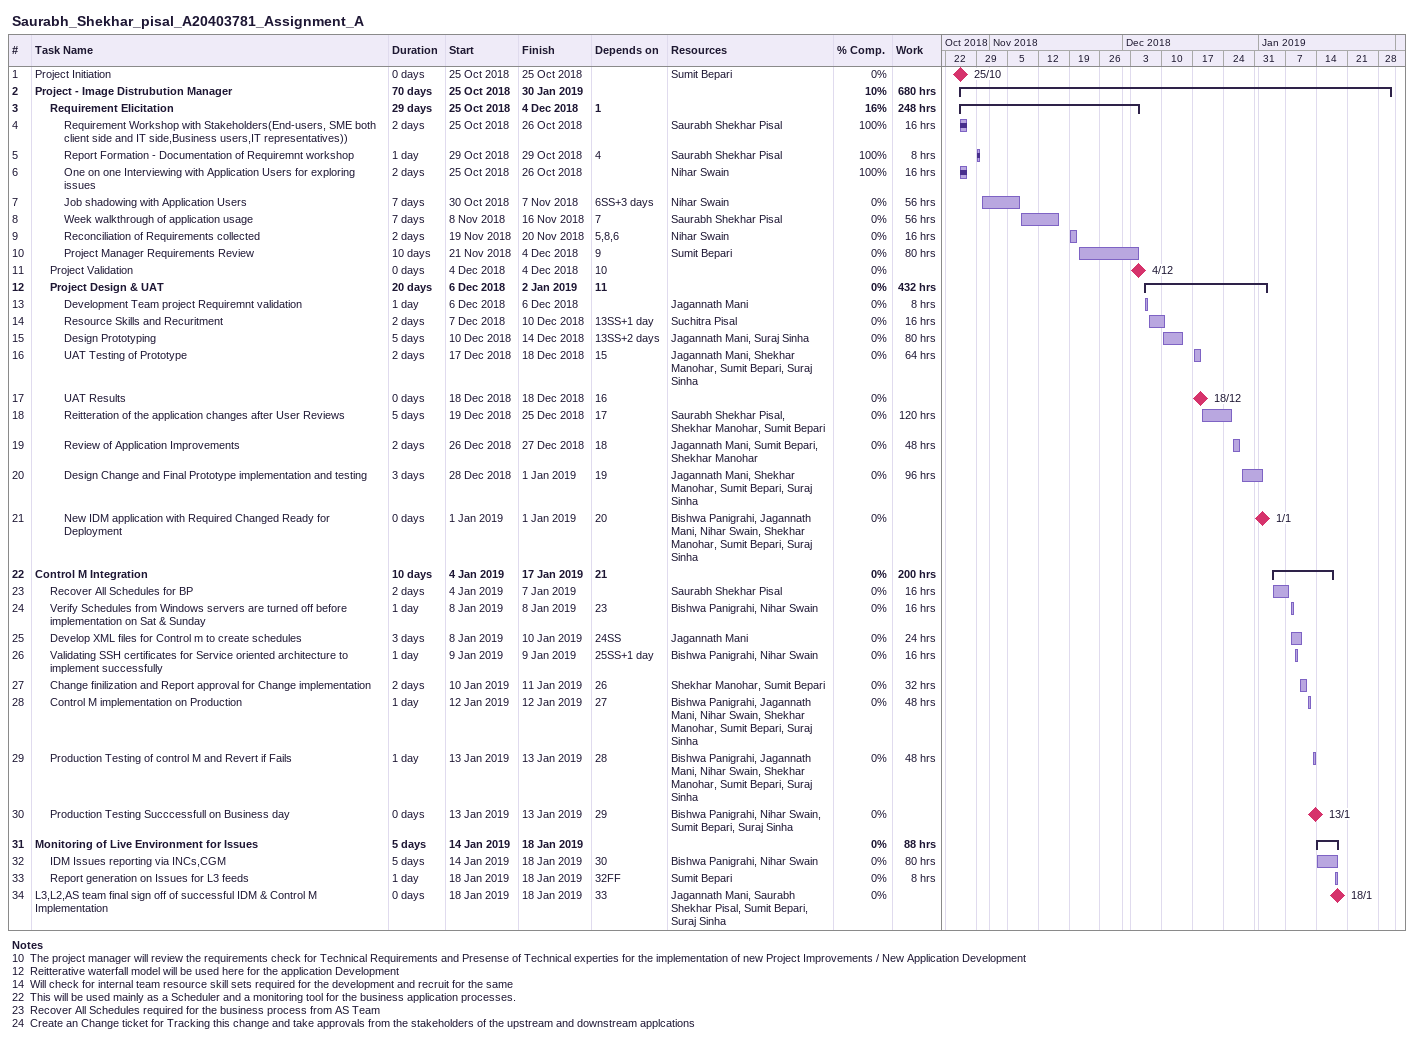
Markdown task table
Saurabh_Shekhar_pisal_A20403781_Assignment_A

| ID | Level | Task | Duration | Start | Finish | Predecessors | Resources | % complete | Work (h) |
|---|---|---|---|---|---|---|---|---|---|
| 1 | 1 | Project Initiation | 0d | 2018-10-25 | 2018-10-25 |  | Sumit Bepari | 0 |  |
| 2 | 1 | **Project - Image Distrubution Manager** | 70d | 2018-10-25 | 2019-01-30 |  |  | 10 | 680 |
| 3 | 2 | **Requirement Elicitation** | 29d | 2018-10-25 | 2018-12-04 | 1 |  | 16 | 248 |
| 4 | 3 | Requirement Workshop with Stakeholders(End-users, SME both client side and IT side,Business users,IT representatives)) | 2d | 2018-10-25 | 2018-10-26 |  | Saurabh Shekhar Pisal | 100 | 16 |
| 5 | 3 | Report Formation - Documentation of Requiremnt workshop | 1d | 2018-10-29 | 2018-10-29 | 4 | Saurabh Shekhar Pisal | 100 | 8 |
| 6 | 3 | One on one Interviewing with Application Users for exploring issues | 2d | 2018-10-25 | 2018-10-26 |  | Nihar Swain | 100 | 16 |
| 7 | 3 | Job shadowing with Application Users | 7d | 2018-10-30 | 2018-11-07 | 6SS+3d | Nihar Swain | 0 | 56 |
| 8 | 3 | Week walkthrough of application usage | 7d | 2018-11-08 | 2018-11-16 | 7 | Saurabh Shekhar Pisal | 0 | 56 |
| 9 | 3 | Reconciliation of Requirements collected | 2d | 2018-11-19 | 2018-11-20 | 5, 8, 6 | Nihar Swain | 0 | 16 |
| 10 | 3 | Project Manager Requirements Review | 10d | 2018-11-21 | 2018-12-04 | 9 | Sumit Bepari | 0 | 80 |
| 11 | 2 | Project Validation | 0d | 2018-12-04 | 2018-12-04 | 10 |  | 0 |  |
| 12 | 2 | **Project Design & UAT** | 20d | 2018-12-06 | 2019-01-02 | 11 |  | 0 | 432 |
| 13 | 3 | Development Team project Requiremnt validation | 1d | 2018-12-06 | 2018-12-06 |  | Jagannath Mani | 0 | 8 |
| 14 | 3 | Resource Skills and Recuritment | 2d | 2018-12-07 | 2018-12-10 | 13SS+1d | Suchitra Pisal | 0 | 16 |
| 15 | 3 | Design Prototyping | 5d | 2018-12-10 | 2018-12-14 | 13SS+2d | Jagannath Mani, Suraj Sinha | 0 | 80 |
| 16 | 3 | UAT Testing of Prototype | 2d | 2018-12-17 | 2018-12-18 | 15 | Jagannath Mani, Shekhar Manohar, Sumit Bepari, Suraj Sinha | 0 | 64 |
| 17 | 3 | UAT Results | 0d | 2018-12-18 | 2018-12-18 | 16 |  | 0 |  |
| 18 | 3 | Reitteration of the application changes after User Reviews | 5d | 2018-12-19 | 2018-12-25 | 17 | Saurabh Shekhar Pisal, Shekhar Manohar, Sumit Bepari | 0 | 120 |
| 19 | 3 | Review of Application Improvements | 2d | 2018-12-26 | 2018-12-27 | 18 | Jagannath Mani, Sumit Bepari, Shekhar Manohar | 0 | 48 |
| 20 | 3 | Design Change and Final Prototype implementation and testing | 3d | 2018-12-28 | 2019-01-01 | 19 | Jagannath Mani, Shekhar Manohar, Sumit Bepari, Suraj Sinha | 0 | 96 |
| 21 | 3 | New IDM application with Required Changed Ready for Deployment | 0d | 2019-01-01 | 2019-01-01 | 20 | Bishwa Panigrahi, Jagannath Mani, Nihar Swain, Shekhar Manohar, Sumit Bepari, Suraj Sinha | 0 |  |
| 22 | 1 | **Control M Integration** | 10d | 2019-01-04 | 2019-01-17 | 21 |  | 0 | 200 |
| 23 | 2 | Recover All Schedules for BP | 2d | 2019-01-04 | 2019-01-07 |  | Saurabh Shekhar Pisal | 0 | 16 |
| 24 | 2 | Verify Schedules from Windows servers are turned off before implementation on Sat & Sunday | 1d | 2019-01-08 | 2019-01-08 | 23 | Bishwa Panigrahi, Nihar Swain | 0 | 16 |
| 25 | 2 | Develop XML files for Control m to create schedules | 3d | 2019-01-08 | 2019-01-10 | 24SS | Jagannath Mani | 0 | 24 |
| 26 | 2 | Validating SSH certificates for Service oriented architecture to implement successfully | 1d | 2019-01-09 | 2019-01-09 | 25SS+1d | Bishwa Panigrahi, Nihar Swain | 0 | 16 |
| 27 | 2 | Change finilization and Report approval for Change implementation | 2d | 2019-01-10 | 2019-01-11 | 26 | Shekhar Manohar, Sumit Bepari | 0 | 32 |
| 28 | 2 | Control M implementation on Production | 1d | 2019-01-12 | 2019-01-12 | 27 | Bishwa Panigrahi, Jagannath Mani, Nihar Swain, Shekhar Manohar, Sumit Bepari, Suraj Sinha | 0 | 48 |
| 29 | 2 | Production Testing of control M and Revert if Fails | 1d | 2019-01-13 | 2019-01-13 | 28 | Bishwa Panigrahi, Jagannath Mani, Nihar Swain, Shekhar Manohar, Sumit Bepari, Suraj Sinha | 0 | 48 |
| 30 | 2 | Production Testing Succcessfull on Business day | 0d | 2019-01-13 | 2019-01-13 | 29 | Bishwa Panigrahi, Nihar Swain, Sumit Bepari, Suraj Sinha | 0 |  |
| 31 | 1 | **Monitoring of Live Environment for Issues** | 5d | 2019-01-14 | 2019-01-18 |  |  | 0 | 88 |
| 32 | 2 | IDM Issues reporting via INCs,CGM | 5d | 2019-01-14 | 2019-01-18 | 30 | Bishwa Panigrahi, Nihar Swain | 0 | 80 |
| 33 | 2 | Report generation on Issues for L3 feeds | 1d | 2019-01-18 | 2019-01-18 | 32FF | Sumit Bepari | 0 | 8 |
| 34 | 1 | L3,L2,AS team final sign off of successful IDM & Control M Implementation | 0d | 2019-01-18 | 2019-01-18 | 33 | Jagannath Mani, Saurabh Shekhar Pisal, Sumit Bepari, Suraj Sinha | 0 |  |

Notes
- 10: The project manager will review the requirements check for Technical Requirements and Presense of Technical experties for the implementation of new Project Improvements / New Application Development
- 12: Reitterative waterfall model will be used here for the application Development
- 14: Will check for internal team resource skill sets required for the development and recruit for the same
- 22: This will be used mainly as a Scheduler and a monitoring tool for the business application processes.
- 23: Recover All Schedules required for the business process from AS Team
- 24: Create an Change ticket for Tracking this change and take approvals from the stakeholders of the upstream and downstream applcations
